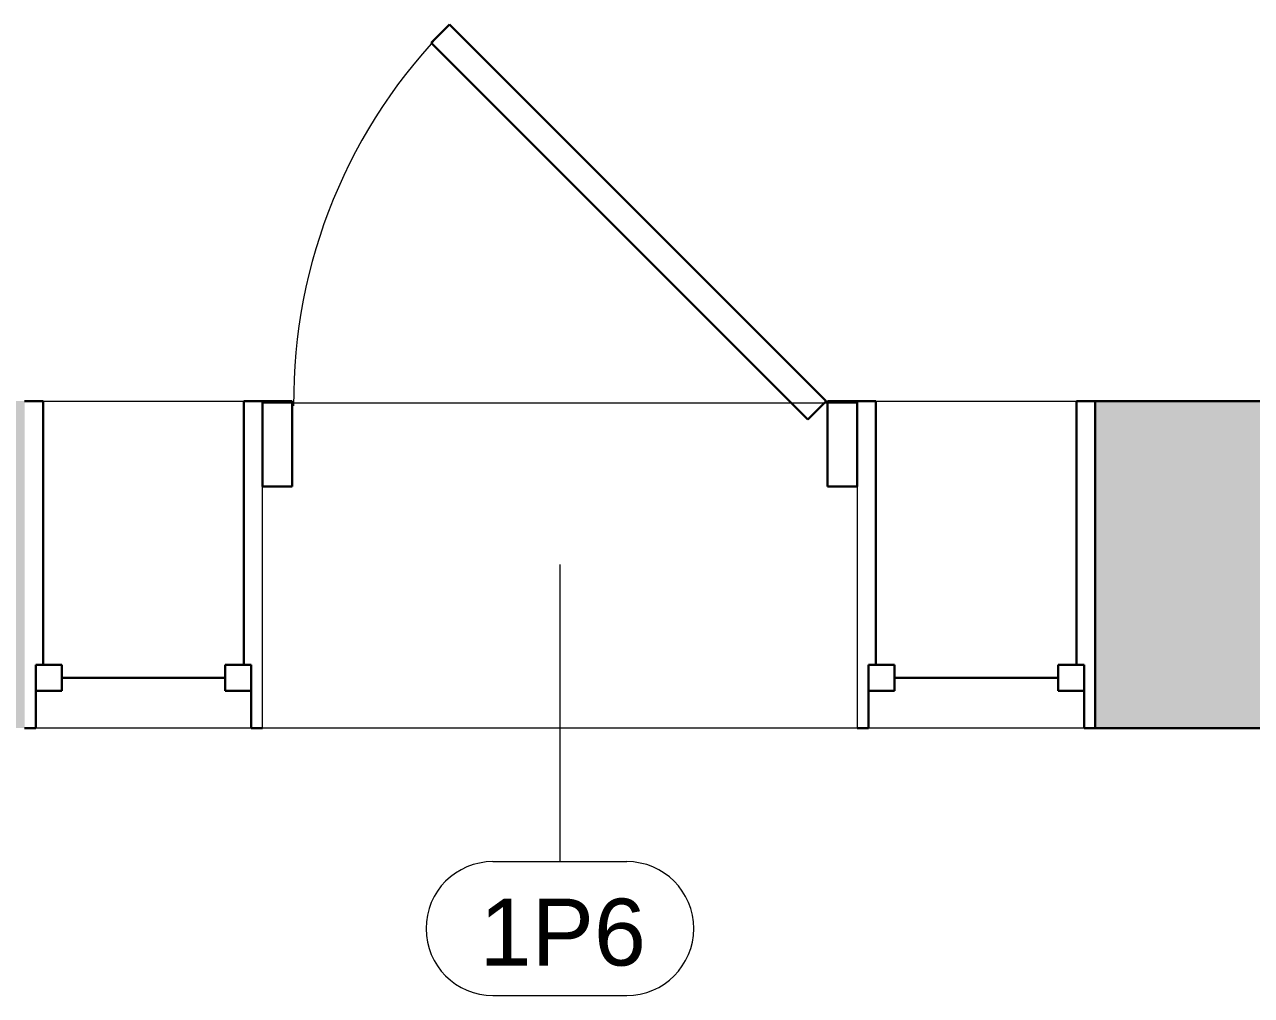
# Model space of a CAD drawing. Header units: inches. Extents: x -1287 to 1590, y -3558 to 989.
# Drawn here: x -493.7 to -411.2, y 66.5 to 131.8 of the extents above; entities that cross this region are included whole.
import ezdxf

# ---------------------------------------------------------------- set-up
doc = ezdxf.new("R2010")
doc.units = ezdxf.units.IN
doc.header["$MEASUREMENT"] = 0
for name, color, linetype, lineweight in [('A-DOOR', 31, 'Continuous', 18), ('A-DOOR-FRAM', 31, 'Continuous', 30), ('A-DOOR-IDEN', 31, 'Continuous', 9), ('A-FLOR', 192, 'Continuous', 18), ('A-GLAZ', 151, 'Continuous', 18), ('A-WALL', 113, 'Continuous', 18), ('A-WALL-PATT', 111, 'Continuous', 18)]:
    doc.layers.add(name, color=color, linetype=linetype, lineweight=lineweight)
doc.styles.add('Swis721 Lt BT', font='swissl.ttf', dxfattribs={"height": 4.5})

# ---------------------------------------------------------------- blocks, each defined once
blk = doc.blocks.new('Single Flush - D9 3_ X 8_-7610145-1st Floor Construction')
at = {"layer": 'A-DOOR', "color": 8, "lineweight": 30}
for p, q in [((-7.417, 36.323), (-8.654, 35.086)), ((17.906, 11), (-7.417, 36.323)), ((-8.654, 35.086), (16.669, 9.763)), ((16.669, 9.763), (17.906, 11))]:
    blk.add_line(p, q, dxfattribs=at)
at = {"layer": 'A-DOOR', "lineweight": 9}
blk.add_arc((17.906, 11), 35.812, 135, 180.5, dxfattribs=at)
at = {"layer": 'A-DOOR-FRAM', "color": 8}
for p, q in [((-20, 5.25), (-20, 11)), ((-20, 11), (-18, 11)), ((-18, 5.25), (-18, 11)), ((18, 5.25), (18, 11)), ((18, 11), (20, 11)), ((20, 5.25), (20, 11)), ((-20, 5.25), (-18, 5.25)), ((18, 5.25), (20, 5.25))]:
    blk.add_line(p, q, dxfattribs=at)
blk = doc.blocks.new('Double Hung - 16_ x 72_-6975636-1st Floor Construction')
at = {"layer": 'A-GLAZ', "color": 8, "lineweight": 30}
for p, q in [((-6.75, 11), (-8, 11)), ((-6.75, 11), (-6.75, -6.75)), ((6.75, 11), (8, 11)), ((6.75, -6.75), (6.75, 11)), ((-7.25, -6.75), (-5.5, -6.75)), ((-7.25, -8.5), (-7.25, -6.75)), ((-7.25, -6.75), (-6.75, -6.75)), ((-7.25, -6.75), (-7.25, -11)), ((-5.5, -8.5), (-5.5, -6.75)), ((5.5, -8.5), (5.5, -6.75)), ((7.25, -6.75), (5.5, -6.75)), ((6.75, -6.75), (7.25, -6.75)), ((7.25, -8.5), (7.25, -6.75)), ((7.25, -6.75), (7.25, -11)), ((-5.5, -7.625), (5.5, -7.625)), ((-7.25, -8.5), (-5.5, -8.5)), ((7.25, -8.5), (5.5, -8.5)), ((-8, -11), (-7.25, -11)), ((8, -11), (7.25, -11))]:
    blk.add_line(p, q, dxfattribs=at)
blk = doc.blocks.new('Door Tag - Door Tag-41184-1st Floor Construction')
at = {"layer": 'A-DOOR-IDEN'}
for p, q in [((-0.09375, 0.09375), (0.09375, 0.09375)), ((-0.09375, -0.09375), (0.09375, -0.09375))]:
    blk.add_line(p, q, dxfattribs=at)
for centre, start, end in [((-0.09375, 0), 90, 270), ((0.09375, 0), 270, 90)]:
    blk.add_arc(centre, 0.09375, start, end, dxfattribs=at)

msp = doc.modelspace()

# ---------------------------------------------------------------- hatches: boundary and pattern name
at = {"layer": 'A-WALL-PATT', "lineweight": 9}
h = msp.add_hatch(color=7, dxfattribs=at)
h.paths.add_polyline_path([(-154.385, 84.468), (-154.385, 106.468), (-287.019, 106.468), (-287.019, 84.468), (-190.576, 84.468)], flags=0)
h.paths.add_polyline_path([(-50.285, 84.468), (-50.285, 106.468), (-70.385, 106.468), (-70.385, 84.468), (-62.385, 84.468)], flags=0)
h.paths.add_polyline_path([(1.715, 84.468), (1.715, 106.468), (-16.285, 106.468), (-16.285, 84.468)], flags=0)
h.paths.add_polyline_path([(-327.071, 84.468), (-327.071, 106.468), (-421.725, 106.468), (-421.725, 84.468), (-351.232, 84.468)], flags=0)
h.paths.add_polyline_path([(-511.888, 84.468), (-493.725, 84.468), (-493.725, 106.468), (-570.071, 106.468), (-570.071, 84.468)], flags=0)

# ---------------------------------------------------------------- linework, layer by layer
at = {"layer": 'A-DOOR-IDEN'}
msp.add_line((-457.725, 95.468), (-457.725, 75.49), dxfattribs=at)
at = {"layer": 'A-FLOR'}
for p, q in [((-437.725, 106.324), (-477.725, 106.324)), ((-437.725, 84.468), (-477.725, 84.468))]:
    msp.add_line(p, q, dxfattribs=at)
at = {"layer": 'A-WALL', "lineweight": 9}
for p, q in [((-493.725, 106.468), (-477.725, 106.468)), ((-477.725, 84.468), (-477.725, 106.468)), ((-437.725, 106.468), (-421.725, 106.468)), ((-437.725, 106.468), (-437.725, 84.468)), ((-477.725, 84.468), (-493.725, 84.468)), ((-421.725, 84.468), (-437.725, 84.468))]:
    msp.add_line(p, q, dxfattribs=at)
at = {"layer": 'A-WALL', "color": 8, "lineweight": 30}
for p, q in [((-358.959, 106.468), (-421.725, 106.468)), ((-421.725, 106.468), (-421.725, 84.468)), ((-421.725, 84.468), (-327.071, 84.468))]:
    msp.add_line(p, q, dxfattribs=at)

# ---------------------------------------------------------------- block references
at = {"layer": 'A-DOOR'}
msp.add_blockref('Single Flush - D9 3_ X 8_-7610145-1st Floor Construction', (-457.725, 95.468), dxfattribs=at)
at = {"layer": 'A-DOOR-IDEN', "xscale": 47.99999999999997, "yscale": 47.99999999999997, "zscale": 47.99999999999997}
msp.add_blockref('Door Tag - Door Tag-41184-1st Floor Construction', (-457.725, 70.99), dxfattribs=at)
at = {"layer": 'A-GLAZ'}
for p in [(-485.725, 95.468), (-429.725, 95.468)]:
    msp.add_blockref('Double Hung - 16_ x 72_-6975636-1st Floor Construction', p, dxfattribs=at)

# ---------------------------------------------------------------- texts
at = {"layer": 'A-DOOR-IDEN', "insert": (-463.122, 73.001), "char_height": 4.5, "width": 12.8775, "attachment_point": 1, "style": 'Swis721 Lt BT'}
msp.add_mtext('1P6', dxfattribs=at)

doc.saveas('drawing.dxf')
